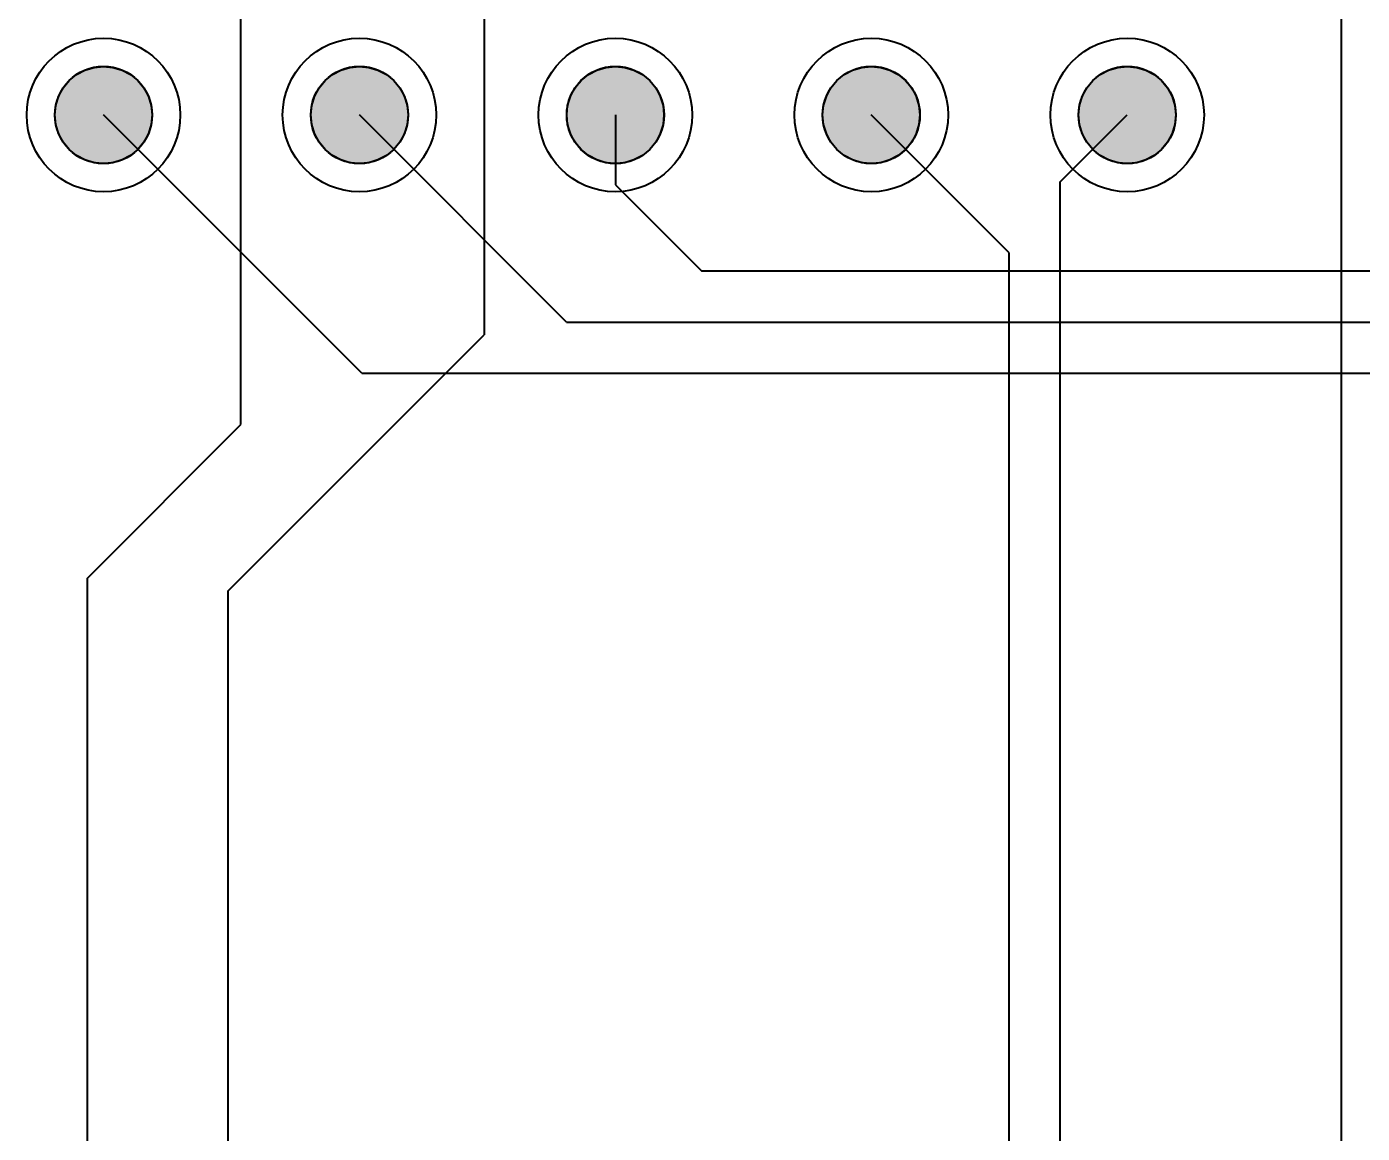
# Model space of a CAD drawing. Header units: millimetres. Extents: x 2 to 157, y 2 to 78.
# Drawn here: x 68.28 to 81.54, y 49.47 to 60.45 of the extents above; entities that cross this region are included whole.
import ezdxf

# ---------------------------------------------------------------- set-up
doc = ezdxf.new("R2010")
doc.units = ezdxf.units.MM
for name, color, linetype in [('bottom_copper', 7, 'Continuous'), ('drill_plated', 7, 'Continuous'), ('top_copper', 7, 'Continuous')]:
    doc.layers.add(name, color=color, linetype=linetype)

msp = doc.modelspace()

# ---------------------------------------------------------------- hatches: boundary and pattern name
at = {"layer": 'bottom_copper', "lineweight": 40}
for points in [[(69.518, 59.479), (69.491, 59.389), (69.446, 59.305), (69.386, 59.232), (69.313, 59.172), (69.229, 59.128), (69.139, 59.1), (69.045, 59.091), (68.951, 59.1), (68.86, 59.128), (68.777, 59.172), (68.704, 59.232), (68.644, 59.305), (68.599, 59.389), (68.571, 59.479), (68.562, 59.574), (68.571, 59.668), (68.599, 59.758), (68.644, 59.842), (68.704, 59.915), (68.777, 59.975), (68.86, 60.019), (68.951, 60.047), (69.045, 60.056), (69.139, 60.047), (69.229, 60.019), (69.313, 59.975), (69.386, 59.915), (69.446, 59.842), (69.491, 59.758), (69.518, 59.668), (69.527, 59.574), (69.518, 59.479)], [(72.058, 59.479), (72.031, 59.389), (71.986, 59.305), (71.926, 59.232), (71.853, 59.172), (71.769, 59.128), (71.679, 59.1), (71.585, 59.091), (71.491, 59.1), (71.4, 59.128), (71.317, 59.172), (71.244, 59.232), (71.184, 59.305), (71.139, 59.389), (71.111, 59.479), (71.102, 59.574), (71.111, 59.668), (71.139, 59.758), (71.184, 59.842), (71.244, 59.915), (71.317, 59.975), (71.4, 60.019), (71.491, 60.047), (71.585, 60.056), (71.679, 60.047), (71.769, 60.019), (71.853, 59.975), (71.926, 59.915), (71.986, 59.842), (72.031, 59.758), (72.058, 59.668), (72.067, 59.574), (72.058, 59.479)], [(74.598, 59.479), (74.571, 59.389), (74.526, 59.305), (74.466, 59.232), (74.393, 59.172), (74.309, 59.128), (74.219, 59.1), (74.125, 59.091), (74.031, 59.1), (73.94, 59.128), (73.857, 59.172), (73.784, 59.232), (73.724, 59.305), (73.679, 59.389), (73.651, 59.479), (73.642, 59.574), (73.651, 59.668), (73.679, 59.758), (73.724, 59.842), (73.784, 59.915), (73.857, 59.975), (73.94, 60.019), (74.031, 60.047), (74.125, 60.056), (74.219, 60.047), (74.309, 60.019), (74.393, 59.975), (74.466, 59.915), (74.526, 59.842), (74.571, 59.758), (74.598, 59.668), (74.607, 59.574), (74.598, 59.479)], [(77.138, 59.479), (77.111, 59.389), (77.066, 59.305), (77.006, 59.232), (76.933, 59.172), (76.849, 59.128), (76.759, 59.1), (76.665, 59.091), (76.571, 59.1), (76.48, 59.128), (76.397, 59.172), (76.324, 59.232), (76.264, 59.305), (76.219, 59.389), (76.191, 59.479), (76.182, 59.574), (76.191, 59.668), (76.219, 59.758), (76.264, 59.842), (76.324, 59.915), (76.397, 59.975), (76.48, 60.019), (76.571, 60.047), (76.665, 60.056), (76.759, 60.047), (76.849, 60.019), (76.933, 59.975), (77.006, 59.915), (77.066, 59.842), (77.111, 59.758), (77.138, 59.668), (77.147, 59.574), (77.138, 59.479)], [(79.678, 59.479), (79.651, 59.389), (79.606, 59.305), (79.546, 59.232), (79.473, 59.172), (79.389, 59.128), (79.299, 59.1), (79.205, 59.091), (79.111, 59.1), (79.02, 59.128), (78.937, 59.172), (78.864, 59.232), (78.804, 59.305), (78.759, 59.389), (78.731, 59.479), (78.722, 59.574), (78.731, 59.668), (78.759, 59.758), (78.804, 59.842), (78.864, 59.915), (78.937, 59.975), (79.02, 60.019), (79.111, 60.047), (79.205, 60.056), (79.299, 60.047), (79.389, 60.019), (79.473, 59.975), (79.546, 59.915), (79.606, 59.842), (79.651, 59.758), (79.678, 59.668), (79.687, 59.574), (79.678, 59.479)]]:
    msp.add_hatch(color=7, dxfattribs=at).paths.add_polyline_path(points, flags=0)
at = {"layer": 'drill_plated', "lineweight": 40}
for points in [[(69.518, 59.479), (69.491, 59.389), (69.446, 59.305), (69.386, 59.232), (69.313, 59.172), (69.229, 59.128), (69.139, 59.1), (69.045, 59.091), (68.951, 59.1), (68.86, 59.128), (68.777, 59.172), (68.704, 59.232), (68.644, 59.305), (68.599, 59.389), (68.571, 59.479), (68.562, 59.574), (68.571, 59.668), (68.599, 59.758), (68.644, 59.842), (68.704, 59.915), (68.777, 59.975), (68.86, 60.019), (68.951, 60.047), (69.045, 60.056), (69.139, 60.047), (69.229, 60.019), (69.313, 59.975), (69.386, 59.915), (69.446, 59.842), (69.491, 59.758), (69.518, 59.668), (69.527, 59.574), (69.518, 59.479)], [(72.058, 59.479), (72.031, 59.389), (71.986, 59.305), (71.926, 59.232), (71.853, 59.172), (71.769, 59.128), (71.679, 59.1), (71.585, 59.091), (71.491, 59.1), (71.4, 59.128), (71.317, 59.172), (71.244, 59.232), (71.184, 59.305), (71.139, 59.389), (71.111, 59.479), (71.102, 59.574), (71.111, 59.668), (71.139, 59.758), (71.184, 59.842), (71.244, 59.915), (71.317, 59.975), (71.4, 60.019), (71.491, 60.047), (71.585, 60.056), (71.679, 60.047), (71.769, 60.019), (71.853, 59.975), (71.926, 59.915), (71.986, 59.842), (72.031, 59.758), (72.058, 59.668), (72.067, 59.574), (72.058, 59.479)], [(74.598, 59.479), (74.571, 59.389), (74.526, 59.305), (74.466, 59.232), (74.393, 59.172), (74.309, 59.128), (74.219, 59.1), (74.125, 59.091), (74.031, 59.1), (73.94, 59.128), (73.857, 59.172), (73.784, 59.232), (73.724, 59.305), (73.679, 59.389), (73.651, 59.479), (73.642, 59.574), (73.651, 59.668), (73.679, 59.758), (73.724, 59.842), (73.784, 59.915), (73.857, 59.975), (73.94, 60.019), (74.031, 60.047), (74.125, 60.056), (74.219, 60.047), (74.309, 60.019), (74.393, 59.975), (74.466, 59.915), (74.526, 59.842), (74.571, 59.758), (74.598, 59.668), (74.607, 59.574), (74.598, 59.479)], [(77.138, 59.479), (77.111, 59.389), (77.066, 59.305), (77.006, 59.232), (76.933, 59.172), (76.849, 59.128), (76.759, 59.1), (76.665, 59.091), (76.571, 59.1), (76.48, 59.128), (76.397, 59.172), (76.324, 59.232), (76.264, 59.305), (76.219, 59.389), (76.191, 59.479), (76.182, 59.574), (76.191, 59.668), (76.219, 59.758), (76.264, 59.842), (76.324, 59.915), (76.397, 59.975), (76.48, 60.019), (76.571, 60.047), (76.665, 60.056), (76.759, 60.047), (76.849, 60.019), (76.933, 59.975), (77.006, 59.915), (77.066, 59.842), (77.111, 59.758), (77.138, 59.668), (77.147, 59.574), (77.138, 59.479)], [(79.678, 59.479), (79.651, 59.389), (79.606, 59.305), (79.546, 59.232), (79.473, 59.172), (79.389, 59.128), (79.299, 59.1), (79.205, 59.091), (79.111, 59.1), (79.02, 59.128), (78.937, 59.172), (78.864, 59.232), (78.804, 59.305), (78.759, 59.389), (78.731, 59.479), (78.722, 59.574), (78.731, 59.668), (78.759, 59.758), (78.804, 59.842), (78.864, 59.915), (78.937, 59.975), (79.02, 60.019), (79.111, 60.047), (79.205, 60.056), (79.299, 60.047), (79.389, 60.019), (79.473, 59.975), (79.546, 59.915), (79.606, 59.842), (79.651, 59.758), (79.678, 59.668), (79.687, 59.574), (79.678, 59.479)]]:
    msp.add_hatch(color=7, dxfattribs=at).paths.add_polyline_path(points, flags=0)
at = {"layer": 'top_copper', "lineweight": 40}
for points in [[(69.518, 59.479), (69.491, 59.389), (69.446, 59.305), (69.386, 59.232), (69.313, 59.172), (69.229, 59.128), (69.139, 59.1), (69.045, 59.091), (68.951, 59.1), (68.86, 59.128), (68.777, 59.172), (68.704, 59.232), (68.644, 59.305), (68.599, 59.389), (68.571, 59.479), (68.562, 59.574), (68.571, 59.668), (68.599, 59.758), (68.644, 59.842), (68.704, 59.915), (68.777, 59.975), (68.86, 60.019), (68.951, 60.047), (69.045, 60.056), (69.139, 60.047), (69.229, 60.019), (69.313, 59.975), (69.386, 59.915), (69.446, 59.842), (69.491, 59.758), (69.518, 59.668), (69.527, 59.574), (69.518, 59.479)], [(72.058, 59.479), (72.031, 59.389), (71.986, 59.305), (71.926, 59.232), (71.853, 59.172), (71.769, 59.128), (71.679, 59.1), (71.585, 59.091), (71.491, 59.1), (71.4, 59.128), (71.317, 59.172), (71.244, 59.232), (71.184, 59.305), (71.139, 59.389), (71.111, 59.479), (71.102, 59.574), (71.111, 59.668), (71.139, 59.758), (71.184, 59.842), (71.244, 59.915), (71.317, 59.975), (71.4, 60.019), (71.491, 60.047), (71.585, 60.056), (71.679, 60.047), (71.769, 60.019), (71.853, 59.975), (71.926, 59.915), (71.986, 59.842), (72.031, 59.758), (72.058, 59.668), (72.067, 59.574), (72.058, 59.479)], [(74.598, 59.479), (74.571, 59.389), (74.526, 59.305), (74.466, 59.232), (74.393, 59.172), (74.309, 59.128), (74.219, 59.1), (74.125, 59.091), (74.031, 59.1), (73.94, 59.128), (73.857, 59.172), (73.784, 59.232), (73.724, 59.305), (73.679, 59.389), (73.651, 59.479), (73.642, 59.574), (73.651, 59.668), (73.679, 59.758), (73.724, 59.842), (73.784, 59.915), (73.857, 59.975), (73.94, 60.019), (74.031, 60.047), (74.125, 60.056), (74.219, 60.047), (74.309, 60.019), (74.393, 59.975), (74.466, 59.915), (74.526, 59.842), (74.571, 59.758), (74.598, 59.668), (74.607, 59.574), (74.598, 59.479)], [(77.138, 59.479), (77.111, 59.389), (77.066, 59.305), (77.006, 59.232), (76.933, 59.172), (76.849, 59.128), (76.759, 59.1), (76.665, 59.091), (76.571, 59.1), (76.48, 59.128), (76.397, 59.172), (76.324, 59.232), (76.264, 59.305), (76.219, 59.389), (76.191, 59.479), (76.182, 59.574), (76.191, 59.668), (76.219, 59.758), (76.264, 59.842), (76.324, 59.915), (76.397, 59.975), (76.48, 60.019), (76.571, 60.047), (76.665, 60.056), (76.759, 60.047), (76.849, 60.019), (76.933, 59.975), (77.006, 59.915), (77.066, 59.842), (77.111, 59.758), (77.138, 59.668), (77.147, 59.574), (77.138, 59.479)], [(79.678, 59.479), (79.651, 59.389), (79.606, 59.305), (79.546, 59.232), (79.473, 59.172), (79.389, 59.128), (79.299, 59.1), (79.205, 59.091), (79.111, 59.1), (79.02, 59.128), (78.937, 59.172), (78.864, 59.232), (78.804, 59.305), (78.759, 59.389), (78.731, 59.479), (78.722, 59.574), (78.731, 59.668), (78.759, 59.758), (78.804, 59.842), (78.864, 59.915), (78.937, 59.975), (79.02, 60.019), (79.111, 60.047), (79.205, 60.056), (79.299, 60.047), (79.389, 60.019), (79.473, 59.975), (79.546, 59.915), (79.606, 59.842), (79.651, 59.758), (79.678, 59.668), (79.687, 59.574), (79.678, 59.479)]]:
    msp.add_hatch(color=7, dxfattribs=at).paths.add_polyline_path(points, flags=0)

# ---------------------------------------------------------------- linework, layer by layer
at = {"layer": 'bottom_copper', "color": 7, "lineweight": 40}
for p, q in [((81.331, 44.818), (81.331, 69.201)), ((70.409, 56.502), (70.409, 66.407)), ((72.822, 61.328), (72.822, 57.391)), ((78.029, 58.209), (76.665, 59.574)), ((78.537, 58.906), (79.205, 59.574)), ((78.537, 58.906), (78.537, 42.278)), ((78.029, 58.209), (78.029, 31.61)), ((70.282, 54.85), (72.822, 57.391)), ((68.885, 54.977), (70.409, 56.502)), ((68.885, 44.818), (68.885, 54.977)), ((70.282, 40.245), (70.282, 54.85))]:
    msp.add_line(p, q, dxfattribs=at)
for points in [[(69.518, 59.479), (69.491, 59.389), (69.446, 59.305), (69.386, 59.232), (69.313, 59.172), (69.229, 59.128), (69.139, 59.1), (69.045, 59.091), (68.951, 59.1), (68.86, 59.128), (68.777, 59.172), (68.704, 59.232), (68.644, 59.305), (68.599, 59.389), (68.571, 59.479), (68.562, 59.574), (68.571, 59.668), (68.599, 59.758), (68.644, 59.842), (68.704, 59.915), (68.777, 59.975), (68.86, 60.019), (68.951, 60.047), (69.045, 60.056), (69.139, 60.047), (69.229, 60.019), (69.313, 59.975), (69.386, 59.915), (69.446, 59.842), (69.491, 59.758), (69.518, 59.668), (69.527, 59.574), (69.518, 59.479)], [(72.058, 59.479), (72.031, 59.389), (71.986, 59.305), (71.926, 59.232), (71.853, 59.172), (71.769, 59.128), (71.679, 59.1), (71.585, 59.091), (71.491, 59.1), (71.4, 59.128), (71.317, 59.172), (71.244, 59.232), (71.184, 59.305), (71.139, 59.389), (71.111, 59.479), (71.102, 59.574), (71.111, 59.668), (71.139, 59.758), (71.184, 59.842), (71.244, 59.915), (71.317, 59.975), (71.4, 60.019), (71.491, 60.047), (71.585, 60.056), (71.679, 60.047), (71.769, 60.019), (71.853, 59.975), (71.926, 59.915), (71.986, 59.842), (72.031, 59.758), (72.058, 59.668), (72.067, 59.574), (72.058, 59.479)], [(74.598, 59.479), (74.571, 59.389), (74.526, 59.305), (74.466, 59.232), (74.393, 59.172), (74.309, 59.128), (74.219, 59.1), (74.125, 59.091), (74.031, 59.1), (73.94, 59.128), (73.857, 59.172), (73.784, 59.232), (73.724, 59.305), (73.679, 59.389), (73.651, 59.479), (73.642, 59.574), (73.651, 59.668), (73.679, 59.758), (73.724, 59.842), (73.784, 59.915), (73.857, 59.975), (73.94, 60.019), (74.031, 60.047), (74.125, 60.056), (74.219, 60.047), (74.309, 60.019), (74.393, 59.975), (74.466, 59.915), (74.526, 59.842), (74.571, 59.758), (74.598, 59.668), (74.607, 59.574), (74.598, 59.479)], [(77.138, 59.479), (77.111, 59.389), (77.066, 59.305), (77.006, 59.232), (76.933, 59.172), (76.849, 59.128), (76.759, 59.1), (76.665, 59.091), (76.571, 59.1), (76.48, 59.128), (76.397, 59.172), (76.324, 59.232), (76.264, 59.305), (76.219, 59.389), (76.191, 59.479), (76.182, 59.574), (76.191, 59.668), (76.219, 59.758), (76.264, 59.842), (76.324, 59.915), (76.397, 59.975), (76.48, 60.019), (76.571, 60.047), (76.665, 60.056), (76.759, 60.047), (76.849, 60.019), (76.933, 59.975), (77.006, 59.915), (77.066, 59.842), (77.111, 59.758), (77.138, 59.668), (77.147, 59.574), (77.138, 59.479)], [(79.678, 59.479), (79.651, 59.389), (79.606, 59.305), (79.546, 59.232), (79.473, 59.172), (79.389, 59.128), (79.299, 59.1), (79.205, 59.091), (79.111, 59.1), (79.02, 59.128), (78.937, 59.172), (78.864, 59.232), (78.804, 59.305), (78.759, 59.389), (78.731, 59.479), (78.722, 59.574), (78.731, 59.668), (78.759, 59.758), (78.804, 59.842), (78.864, 59.915), (78.937, 59.975), (79.02, 60.019), (79.111, 60.047), (79.205, 60.056), (79.299, 60.047), (79.389, 60.019), (79.473, 59.975), (79.546, 59.915), (79.606, 59.842), (79.651, 59.758), (79.678, 59.668), (79.687, 59.574), (79.678, 59.479)]]:
    msp.add_lwpolyline(points, close=True, dxfattribs=at)
for centre, major_axis in [((69.045, 59.574), (0.762, 0)), ((71.585, 59.574), (0.762, 0)), ((74.125, 59.574), (0.762, 0)), ((76.665, 59.574), (0.762, 0)), ((79.205, 59.574), (0.762, 0)), ((69.045, 59.574), (0.483, 0)), ((71.585, 59.574), (0.483, 0)), ((74.125, 59.574), (0.483, 0)), ((76.665, 59.574), (0.483, 0)), ((79.205, 59.574), (0.483, 0))]:
    msp.add_ellipse(centre, major_axis=major_axis, ratio=1, dxfattribs=at)
at = {"layer": 'drill_plated', "color": 7, "lineweight": 40}
for points in [[(69.518, 59.479), (69.491, 59.389), (69.446, 59.305), (69.386, 59.232), (69.313, 59.172), (69.229, 59.128), (69.139, 59.1), (69.045, 59.091), (68.951, 59.1), (68.86, 59.128), (68.777, 59.172), (68.704, 59.232), (68.644, 59.305), (68.599, 59.389), (68.571, 59.479), (68.562, 59.574), (68.571, 59.668), (68.599, 59.758), (68.644, 59.842), (68.704, 59.915), (68.777, 59.975), (68.86, 60.019), (68.951, 60.047), (69.045, 60.056), (69.139, 60.047), (69.229, 60.019), (69.313, 59.975), (69.386, 59.915), (69.446, 59.842), (69.491, 59.758), (69.518, 59.668), (69.527, 59.574), (69.518, 59.479)], [(72.058, 59.479), (72.031, 59.389), (71.986, 59.305), (71.926, 59.232), (71.853, 59.172), (71.769, 59.128), (71.679, 59.1), (71.585, 59.091), (71.491, 59.1), (71.4, 59.128), (71.317, 59.172), (71.244, 59.232), (71.184, 59.305), (71.139, 59.389), (71.111, 59.479), (71.102, 59.574), (71.111, 59.668), (71.139, 59.758), (71.184, 59.842), (71.244, 59.915), (71.317, 59.975), (71.4, 60.019), (71.491, 60.047), (71.585, 60.056), (71.679, 60.047), (71.769, 60.019), (71.853, 59.975), (71.926, 59.915), (71.986, 59.842), (72.031, 59.758), (72.058, 59.668), (72.067, 59.574), (72.058, 59.479)], [(74.598, 59.479), (74.571, 59.389), (74.526, 59.305), (74.466, 59.232), (74.393, 59.172), (74.309, 59.128), (74.219, 59.1), (74.125, 59.091), (74.031, 59.1), (73.94, 59.128), (73.857, 59.172), (73.784, 59.232), (73.724, 59.305), (73.679, 59.389), (73.651, 59.479), (73.642, 59.574), (73.651, 59.668), (73.679, 59.758), (73.724, 59.842), (73.784, 59.915), (73.857, 59.975), (73.94, 60.019), (74.031, 60.047), (74.125, 60.056), (74.219, 60.047), (74.309, 60.019), (74.393, 59.975), (74.466, 59.915), (74.526, 59.842), (74.571, 59.758), (74.598, 59.668), (74.607, 59.574), (74.598, 59.479)], [(77.138, 59.479), (77.111, 59.389), (77.066, 59.305), (77.006, 59.232), (76.933, 59.172), (76.849, 59.128), (76.759, 59.1), (76.665, 59.091), (76.571, 59.1), (76.48, 59.128), (76.397, 59.172), (76.324, 59.232), (76.264, 59.305), (76.219, 59.389), (76.191, 59.479), (76.182, 59.574), (76.191, 59.668), (76.219, 59.758), (76.264, 59.842), (76.324, 59.915), (76.397, 59.975), (76.48, 60.019), (76.571, 60.047), (76.665, 60.056), (76.759, 60.047), (76.849, 60.019), (76.933, 59.975), (77.006, 59.915), (77.066, 59.842), (77.111, 59.758), (77.138, 59.668), (77.147, 59.574), (77.138, 59.479)], [(79.678, 59.479), (79.651, 59.389), (79.606, 59.305), (79.546, 59.232), (79.473, 59.172), (79.389, 59.128), (79.299, 59.1), (79.205, 59.091), (79.111, 59.1), (79.02, 59.128), (78.937, 59.172), (78.864, 59.232), (78.804, 59.305), (78.759, 59.389), (78.731, 59.479), (78.722, 59.574), (78.731, 59.668), (78.759, 59.758), (78.804, 59.842), (78.864, 59.915), (78.937, 59.975), (79.02, 60.019), (79.111, 60.047), (79.205, 60.056), (79.299, 60.047), (79.389, 60.019), (79.473, 59.975), (79.546, 59.915), (79.606, 59.842), (79.651, 59.758), (79.678, 59.668), (79.687, 59.574), (79.678, 59.479)]]:
    msp.add_lwpolyline(points, close=True, dxfattribs=at)
for centre in [(69.045, 59.574), (71.585, 59.574), (74.125, 59.574), (76.665, 59.574), (79.205, 59.574)]:
    msp.add_ellipse(centre, major_axis=(0.483, 0), ratio=1, dxfattribs=at)
at = {"layer": 'top_copper', "color": 7, "lineweight": 40}
for p, q in [((71.609, 57.01), (69.045, 59.574)), ((73.641, 57.517), (71.585, 59.574)), ((74.125, 59.574), (74.125, 58.882)), ((74.125, 58.882), (74.981, 58.026)), ((74.981, 58.026), (110.795, 58.026)), ((73.641, 57.517), (112.065, 57.517)), ((71.609, 57.01), (112.065, 57.01))]:
    msp.add_line(p, q, dxfattribs=at)
for points in [[(69.518, 59.479), (69.491, 59.389), (69.446, 59.305), (69.386, 59.232), (69.313, 59.172), (69.229, 59.128), (69.139, 59.1), (69.045, 59.091), (68.951, 59.1), (68.86, 59.128), (68.777, 59.172), (68.704, 59.232), (68.644, 59.305), (68.599, 59.389), (68.571, 59.479), (68.562, 59.574), (68.571, 59.668), (68.599, 59.758), (68.644, 59.842), (68.704, 59.915), (68.777, 59.975), (68.86, 60.019), (68.951, 60.047), (69.045, 60.056), (69.139, 60.047), (69.229, 60.019), (69.313, 59.975), (69.386, 59.915), (69.446, 59.842), (69.491, 59.758), (69.518, 59.668), (69.527, 59.574), (69.518, 59.479)], [(72.058, 59.479), (72.031, 59.389), (71.986, 59.305), (71.926, 59.232), (71.853, 59.172), (71.769, 59.128), (71.679, 59.1), (71.585, 59.091), (71.491, 59.1), (71.4, 59.128), (71.317, 59.172), (71.244, 59.232), (71.184, 59.305), (71.139, 59.389), (71.111, 59.479), (71.102, 59.574), (71.111, 59.668), (71.139, 59.758), (71.184, 59.842), (71.244, 59.915), (71.317, 59.975), (71.4, 60.019), (71.491, 60.047), (71.585, 60.056), (71.679, 60.047), (71.769, 60.019), (71.853, 59.975), (71.926, 59.915), (71.986, 59.842), (72.031, 59.758), (72.058, 59.668), (72.067, 59.574), (72.058, 59.479)], [(74.598, 59.479), (74.571, 59.389), (74.526, 59.305), (74.466, 59.232), (74.393, 59.172), (74.309, 59.128), (74.219, 59.1), (74.125, 59.091), (74.031, 59.1), (73.94, 59.128), (73.857, 59.172), (73.784, 59.232), (73.724, 59.305), (73.679, 59.389), (73.651, 59.479), (73.642, 59.574), (73.651, 59.668), (73.679, 59.758), (73.724, 59.842), (73.784, 59.915), (73.857, 59.975), (73.94, 60.019), (74.031, 60.047), (74.125, 60.056), (74.219, 60.047), (74.309, 60.019), (74.393, 59.975), (74.466, 59.915), (74.526, 59.842), (74.571, 59.758), (74.598, 59.668), (74.607, 59.574), (74.598, 59.479)], [(77.138, 59.479), (77.111, 59.389), (77.066, 59.305), (77.006, 59.232), (76.933, 59.172), (76.849, 59.128), (76.759, 59.1), (76.665, 59.091), (76.571, 59.1), (76.48, 59.128), (76.397, 59.172), (76.324, 59.232), (76.264, 59.305), (76.219, 59.389), (76.191, 59.479), (76.182, 59.574), (76.191, 59.668), (76.219, 59.758), (76.264, 59.842), (76.324, 59.915), (76.397, 59.975), (76.48, 60.019), (76.571, 60.047), (76.665, 60.056), (76.759, 60.047), (76.849, 60.019), (76.933, 59.975), (77.006, 59.915), (77.066, 59.842), (77.111, 59.758), (77.138, 59.668), (77.147, 59.574), (77.138, 59.479)], [(79.678, 59.479), (79.651, 59.389), (79.606, 59.305), (79.546, 59.232), (79.473, 59.172), (79.389, 59.128), (79.299, 59.1), (79.205, 59.091), (79.111, 59.1), (79.02, 59.128), (78.937, 59.172), (78.864, 59.232), (78.804, 59.305), (78.759, 59.389), (78.731, 59.479), (78.722, 59.574), (78.731, 59.668), (78.759, 59.758), (78.804, 59.842), (78.864, 59.915), (78.937, 59.975), (79.02, 60.019), (79.111, 60.047), (79.205, 60.056), (79.299, 60.047), (79.389, 60.019), (79.473, 59.975), (79.546, 59.915), (79.606, 59.842), (79.651, 59.758), (79.678, 59.668), (79.687, 59.574), (79.678, 59.479)]]:
    msp.add_lwpolyline(points, close=True, dxfattribs=at)
for centre, major_axis in [((69.045, 59.574), (0.762, 0)), ((71.585, 59.574), (0.762, 0)), ((74.125, 59.574), (0.762, 0)), ((76.665, 59.574), (0.762, 0)), ((79.205, 59.574), (0.762, 0)), ((69.045, 59.574), (0.483, 0)), ((71.585, 59.574), (0.483, 0)), ((74.125, 59.574), (0.483, 0)), ((76.665, 59.574), (0.483, 0)), ((79.205, 59.574), (0.483, 0))]:
    msp.add_ellipse(centre, major_axis=major_axis, ratio=1, dxfattribs=at)

doc.saveas('drawing.dxf')
